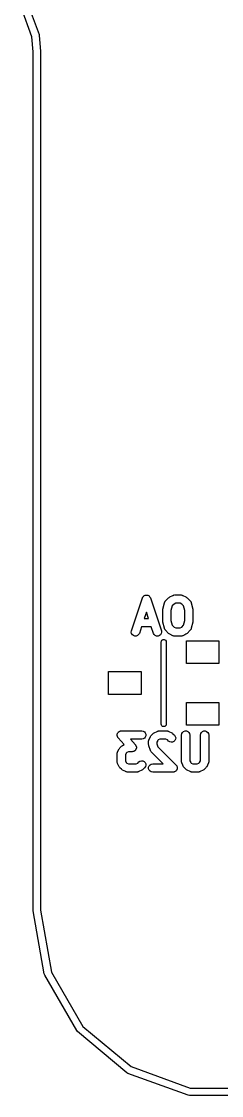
# Model space of a CAD drawing. Extents: x 51 to 137, y -158 to -25.
# Drawn here: x 87.44 to 93.6, y -157.67 to -124.56 of the extents above; entities that cross this region are included whole.
import ezdxf

# ---------------------------------------------------------------- set-up
doc = ezdxf.new("R2010")
doc.units = 0
doc.header["$MEASUREMENT"] = 0
doc.layers.add('BLACK', color=7, linetype='CONTINUOUS')

msp = doc.modelspace()

# ---------------------------------------------------------------- linework, layer by layer
at = {"layer": 'Black'}
for p, q in [((87.7622, -125.026), (87.4439, -124.151)), ((87.6518, -124.054), (87.9822, -124.962)), ((87.8027, -125.489), (87.7622, -125.026)), ((87.9822, -124.962), (87.9848, -124.976)), ((87.9848, -124.976), (87.9886, -124.991)), ((87.9886, -124.991), (88.0309, -125.474)), ((87.8027, -151.936), (87.8027, -125.489)), ((88.0309, -125.474), (88.0304, -125.479)), ((88.0304, -125.479), (88.0313, -125.484)), ((88.0313, -125.484), (88.0313, -151.958)), ((90.8297, -143.34), (91.1683, -142.324)), ((91.1683, -142.324), (91.17, -142.321)), ((91.17, -142.321), (91.1707, -142.318)), ((91.1707, -142.318), (91.1805, -142.302)), ((91.1805, -142.302), (91.1893, -142.286)), ((91.1893, -142.286), (91.192, -142.283)), ((91.192, -142.283), (91.1938, -142.28)), ((91.1938, -142.28), (91.2084, -142.269)), ((91.2084, -142.269), (91.2223, -142.256)), ((91.2223, -142.256), (91.2256, -142.255)), ((91.2256, -142.255), (91.2283, -142.253)), ((91.2283, -142.253), (91.246, -142.247)), ((91.246, -142.247), (91.2633, -142.24)), ((91.2633, -142.24), (91.2669, -142.24)), ((91.2669, -142.24), (91.2702, -142.239)), ((91.2702, -142.239), (91.2888, -142.24)), ((91.2888, -142.24), (91.3074, -142.239)), ((91.3074, -142.239), (91.3108, -142.24)), ((91.3108, -142.24), (91.3143, -142.24)), ((91.3143, -142.24), (91.3316, -142.247)), ((91.3316, -142.247), (91.3493, -142.253)), ((91.3493, -142.253), (91.352, -142.255)), ((91.352, -142.255), (91.3553, -142.256)), ((91.3553, -142.256), (91.3692, -142.269)), ((91.3692, -142.269), (91.3838, -142.28)), ((91.3838, -142.28), (91.3857, -142.283)), ((91.3857, -142.283), (91.3883, -142.286)), ((91.3883, -142.286), (91.3972, -142.302)), ((91.3972, -142.302), (91.4069, -142.318)), ((91.4069, -142.318), (91.4076, -142.321)), ((91.4076, -142.321), (91.4093, -142.324)), ((91.4093, -142.324), (91.748, -143.34)), ((91.8763, -142.42), (91.9731, -142.323)), ((91.9731, -142.323), (91.9898, -142.312)), ((91.9898, -142.312), (92.0061, -142.299)), ((92.0061, -142.299), (92.1029, -142.251)), ((92.1029, -142.251), (92.1099, -142.249)), ((92.1099, -142.249), (92.1162, -142.245)), ((92.1162, -142.245), (92.1309, -142.243)), ((92.1309, -142.243), (92.1451, -142.238)), ((92.1451, -142.238), (92.1525, -142.239)), ((92.1525, -142.239), (92.1597, -142.238)), ((92.1597, -142.238), (92.3532, -142.238)), ((92.3532, -142.238), (92.3604, -142.239)), ((92.3604, -142.239), (92.3677, -142.238)), ((92.3677, -142.238), (92.382, -142.243)), ((92.382, -142.243), (92.3966, -142.245)), ((92.3966, -142.245), (92.403, -142.249)), ((92.403, -142.249), (92.41, -142.251)), ((92.41, -142.251), (92.5067, -142.299)), ((92.5067, -142.299), (92.5231, -142.312)), ((92.5231, -142.312), (92.5398, -142.323)), ((92.5398, -142.323), (92.6365, -142.42)), ((91.7908, -142.703), (91.7935, -142.688)), ((91.7908, -143.042), (91.7908, -142.703)), ((91.7935, -142.688), (91.7946, -142.672)), ((91.7946, -142.672), (91.8429, -142.479)), ((91.8429, -142.479), (91.8479, -142.468)), ((91.8479, -142.468), (91.851, -142.456)), ((91.851, -142.456), (91.8568, -142.448)), ((91.8568, -142.448), (91.8609, -142.439)), ((91.8609, -142.439), (91.8694, -142.43)), ((91.8694, -142.43), (91.8763, -142.42)), ((92.0808, -142.575), (92.0448, -142.719)), ((92.0448, -142.719), (92.0448, -143.026)), ((92.1381, -142.517), (92.0808, -142.575)), ((92.1896, -142.492), (92.1381, -142.517)), ((92.3232, -142.492), (92.1896, -142.492)), ((92.3747, -142.517), (92.3232, -142.492)), ((92.432, -142.575), (92.3747, -142.517)), ((92.4681, -142.719), (92.432, -142.575)), ((92.4681, -143.026), (92.4681, -142.719)), ((92.6365, -142.42), (92.6435, -142.43)), ((92.6435, -142.43), (92.652, -142.439)), ((92.652, -142.439), (92.6561, -142.448)), ((92.6561, -142.448), (92.6618, -142.456)), ((92.6618, -142.456), (92.665, -142.468)), ((92.665, -142.468), (92.6699, -142.479)), ((92.6699, -142.479), (92.7183, -142.672)), ((92.7183, -142.672), (92.7194, -142.688)), ((92.7194, -142.688), (92.7221, -142.703)), ((92.7221, -142.703), (92.7221, -143.042)), ((91.2888, -142.766), (91.2231, -142.963)), ((91.2231, -142.963), (91.3545, -142.963)), ((91.3545, -142.963), (91.2888, -142.766)), ((91.7935, -143.057), (91.7908, -143.042)), ((92.0448, -143.026), (92.0808, -143.171)), ((92.432, -143.171), (92.4681, -143.026)), ((92.7221, -143.042), (92.7194, -143.057)), ((90.8232, -143.384), (90.8297, -143.34)), ((91.1384, -143.217), (91.0706, -143.421)), ((91.4392, -143.217), (91.1384, -143.217)), ((91.507, -143.421), (91.4392, -143.217)), ((91.748, -143.34), (91.7544, -143.384)), ((91.7946, -143.073), (91.7935, -143.057)), ((91.8429, -143.266), (91.7946, -143.073)), ((91.8479, -143.277), (91.8429, -143.266)), ((91.851, -143.289), (91.8479, -143.277)), ((91.8568, -143.297), (91.851, -143.289)), ((91.8609, -143.307), (91.8568, -143.297)), ((91.8694, -143.315), (91.8609, -143.307)), ((91.8763, -143.325), (91.8694, -143.315)), ((91.9731, -143.422), (91.8763, -143.325)), ((92.0808, -143.171), (92.1381, -143.228)), ((92.1381, -143.228), (92.1896, -143.254)), ((92.1896, -143.254), (92.3232, -143.254)), ((92.3232, -143.254), (92.3747, -143.228)), ((92.3747, -143.228), (92.432, -143.171)), ((92.6365, -143.325), (92.5398, -143.422)), ((92.6435, -143.315), (92.6365, -143.325)), ((92.652, -143.307), (92.6435, -143.315)), ((92.6561, -143.297), (92.652, -143.307)), ((92.6618, -143.289), (92.6561, -143.297)), ((92.665, -143.277), (92.6618, -143.289)), ((92.6699, -143.266), (92.665, -143.277)), ((92.7183, -143.073), (92.6699, -143.266)), ((92.7194, -143.057), (92.7183, -143.073)), ((90.832, -143.427), (90.8232, -143.384)), ((90.8551, -143.465), (90.832, -143.427)), ((90.8897, -143.492), (90.8551, -143.465)), ((90.9315, -143.506), (90.8897, -143.492)), ((90.9756, -143.505), (90.9315, -143.506)), ((91.0166, -143.489), (90.9756, -143.505)), ((91.0496, -143.46), (91.0166, -143.489)), ((91.0706, -143.421), (91.0496, -143.46)), ((91.528, -143.46), (91.507, -143.421)), ((91.561, -143.489), (91.528, -143.46)), ((91.602, -143.505), (91.561, -143.489)), ((91.6461, -143.506), (91.602, -143.505)), ((91.6879, -143.492), (91.6461, -143.506)), ((91.7225, -143.465), (91.6879, -143.492)), ((91.7456, -143.427), (91.7225, -143.465)), ((91.7544, -143.384), (91.7456, -143.427)), ((91.746, -143.683), (91.7505, -143.657)), ((91.746, -146.223), (91.746, -143.683)), ((91.7505, -143.657), (91.7635, -143.635)), ((91.7635, -143.635), (91.7835, -143.618)), ((91.7835, -143.618), (91.808, -143.609)), ((91.808, -143.609), (91.834, -143.609)), ((91.834, -143.609), (91.8585, -143.618)), ((91.8585, -143.618), (91.8785, -143.635)), ((91.8785, -143.635), (91.8915, -143.657)), ((91.8915, -143.657), (91.896, -143.683)), ((91.896, -143.683), (91.896, -146.223)), ((91.9898, -143.434), (91.9731, -143.422)), ((92.0061, -143.446), (91.9898, -143.434)), ((92.1029, -143.494), (92.0061, -143.446)), ((92.1099, -143.496), (92.1029, -143.494)), ((92.1162, -143.5), (92.1099, -143.496)), ((92.1309, -143.503), (92.1162, -143.5)), ((92.1451, -143.507), (92.1309, -143.503)), ((92.1525, -143.506), (92.1451, -143.507)), ((92.1597, -143.508), (92.1525, -143.506)), ((92.3532, -143.508), (92.1597, -143.508)), ((92.3604, -143.506), (92.3532, -143.508)), ((92.3677, -143.507), (92.3604, -143.506)), ((92.382, -143.503), (92.3677, -143.507)), ((92.3966, -143.5), (92.382, -143.503)), ((92.403, -143.496), (92.3966, -143.5)), ((92.41, -143.494), (92.403, -143.496)), ((92.4681, -143.465), (92.41, -143.494)), ((92.5067, -143.446), (92.4681, -143.465)), ((92.5231, -143.434), (92.5067, -143.446)), ((92.5195, -144.354), (92.5195, -143.653)), ((92.5195, -143.653), (93.5203, -143.653)), ((92.5398, -143.422), (92.5231, -143.434)), ((93.5203, -143.653), (93.5203, -144.354)), ((93.5203, -144.354), (92.5195, -144.354)), ((90.1217, -145.304), (90.1217, -144.602)), ((90.1217, -144.602), (91.1225, -144.602)), ((91.1225, -144.602), (91.1225, -145.304)), ((91.1225, -145.304), (90.1217, -145.304)), ((92.5195, -146.253), (92.5195, -145.552)), ((92.5195, -145.552), (93.5203, -145.552)), ((93.5203, -145.552), (93.5203, -146.253)), ((91.7505, -146.249), (91.746, -146.223)), ((91.7635, -146.271), (91.7505, -146.249)), ((91.7835, -146.288), (91.7635, -146.271)), ((91.808, -146.297), (91.7835, -146.288)), ((91.834, -146.297), (91.808, -146.297)), ((91.8585, -146.288), (91.834, -146.297)), ((91.8785, -146.271), (91.8585, -146.288)), ((91.8915, -146.249), (91.8785, -146.271)), ((91.896, -146.223), (91.8915, -146.249)), ((93.5203, -146.253), (92.5195, -146.253)), ((90.3877, -146.558), (90.3896, -146.546)), ((90.3896, -146.568), (90.3877, -146.558)), ((90.3896, -146.534), (90.393, -146.524)), ((90.3896, -146.546), (90.3896, -146.534)), ((90.3896, -146.578), (90.3896, -146.568)), ((90.3939, -146.589), (90.3896, -146.578)), ((90.393, -146.524), (90.3945, -146.515)), ((90.3963, -146.602), (90.3939, -146.589)), ((90.3945, -146.515), (90.4005, -146.504)), ((90.4014, -146.61), (90.3963, -146.602)), ((90.4005, -146.504), (90.4047, -146.492)), ((90.4047, -146.619), (90.4014, -146.61)), ((90.4047, -146.492), (90.411, -146.485)), ((90.4127, -146.629), (90.4047, -146.619)), ((90.411, -146.485), (90.4158, -146.476)), ((90.4191, -146.639), (90.4127, -146.629)), ((90.4158, -146.476), (90.4251, -146.468)), ((90.6054, -146.852), (90.4191, -146.639)), ((90.4251, -146.468), (90.4331, -146.458)), ((90.4331, -146.458), (90.4416, -146.453)), ((90.4416, -146.453), (90.449, -146.447)), ((90.449, -146.447), (90.4605, -146.442)), ((90.4605, -146.442), (90.4713, -146.436)), ((90.4713, -146.436), (90.4809, -146.435)), ((90.4809, -146.435), (90.4901, -146.431)), ((90.4901, -146.431), (90.5025, -146.431)), ((90.5025, -146.431), (90.5147, -146.429)), ((90.5147, -146.429), (91.1437, -146.429)), ((91.1437, -146.683), (90.7946, -146.683)), ((90.7946, -146.683), (90.949, -146.859)), ((91.1437, -146.429), (91.1871, -146.436)), ((91.1871, -146.675), (91.1437, -146.683)), ((91.1871, -146.436), (91.2253, -146.458)), ((91.2253, -146.653), (91.1871, -146.675)), ((91.2253, -146.458), (91.2537, -146.492)), ((91.2537, -146.619), (91.2253, -146.653)), ((91.2537, -146.492), (91.2687, -146.534)), ((91.2687, -146.578), (91.2537, -146.619)), ((91.2687, -146.534), (91.2687, -146.578)), ((91.3667, -146.699), (91.3687, -146.692)), ((91.3687, -146.692), (91.4171, -146.596)), ((91.4171, -146.596), (91.4292, -146.579)), ((91.4292, -146.579), (91.4409, -146.563)), ((91.4409, -146.563), (91.4893, -146.514)), ((91.4893, -146.514), (91.506, -146.503)), ((91.506, -146.503), (91.5223, -146.49)), ((91.5223, -146.49), (91.6191, -146.442)), ((91.6191, -146.442), (91.6261, -146.44)), ((91.6261, -146.44), (91.6324, -146.436)), ((91.6324, -146.436), (91.6471, -146.434)), ((91.6471, -146.434), (91.6613, -146.429)), ((91.7058, -146.683), (91.6543, -146.708)), ((91.6613, -146.429), (91.6686, -146.43)), ((91.6686, -146.43), (91.6759, -146.429)), ((91.6759, -146.429), (91.9178, -146.429)), ((91.8878, -146.683), (91.7058, -146.683)), ((91.9393, -146.708), (91.8878, -146.683)), ((91.9178, -146.429), (91.925, -146.43)), ((91.925, -146.43), (91.9323, -146.429)), ((91.9323, -146.429), (91.9465, -146.434)), ((91.9465, -146.434), (91.9612, -146.436)), ((91.9612, -146.436), (91.9675, -146.44)), ((91.9675, -146.44), (91.9746, -146.442)), ((91.9746, -146.442), (92.0713, -146.49)), ((92.0713, -146.49), (92.0876, -146.503)), ((92.0876, -146.503), (92.1043, -146.514)), ((92.1043, -146.514), (92.1527, -146.563)), ((92.1527, -146.563), (92.178, -146.599)), ((92.1856, -146.685), (92.1669, -146.725)), ((92.178, -146.599), (92.1894, -146.641)), ((92.1894, -146.641), (92.1856, -146.685)), ((92.3713, -146.556), (92.379, -146.512)), ((92.3713, -147.378), (92.3713, -146.556)), ((92.379, -146.512), (92.401, -146.474)), ((92.401, -146.474), (92.4348, -146.446)), ((92.4348, -146.446), (92.4763, -146.431)), ((92.4763, -146.431), (92.5204, -146.431)), ((92.5204, -146.431), (92.5618, -146.446)), ((92.5618, -146.446), (92.5956, -146.474)), ((92.5956, -146.474), (92.6177, -146.512)), ((92.6177, -146.512), (92.6253, -146.556)), ((92.6253, -146.556), (92.6253, -147.348)), ((92.9519, -146.556), (92.9596, -146.512)), ((92.9519, -147.348), (92.9519, -146.556)), ((92.9596, -146.512), (92.9816, -146.474)), ((92.9816, -146.474), (93.0154, -146.446)), ((93.0154, -146.446), (93.0569, -146.431)), ((93.0569, -146.431), (93.101, -146.431)), ((93.101, -146.431), (93.1424, -146.446)), ((93.1424, -146.446), (93.1762, -146.474)), ((93.1762, -146.474), (93.1982, -146.512)), ((93.1982, -146.512), (93.2059, -146.556)), ((93.2059, -146.556), (93.2059, -147.378)), ((90.4011, -147.079), (90.4495, -146.983)), ((90.4495, -146.983), (90.4616, -146.966)), ((90.4616, -146.966), (90.4733, -146.95)), ((90.4733, -146.95), (90.5217, -146.901)), ((90.5217, -146.901), (90.5383, -146.89)), ((90.5383, -146.89), (90.5547, -146.877)), ((90.5547, -146.877), (90.6054, -146.852)), ((90.9523, -147.022), (90.943, -147.03)), ((90.949, -146.859), (90.9554, -146.87)), ((90.9571, -147.014), (90.9523, -147.022)), ((90.9554, -146.87), (90.9634, -146.879)), ((90.9634, -147.006), (90.9571, -147.014)), ((90.9634, -146.879), (90.9667, -146.888)), ((90.9676, -146.994), (90.9634, -147.006)), ((90.9667, -146.888), (90.9718, -146.897)), ((90.9736, -146.984), (90.9676, -146.994)), ((90.9718, -146.897), (90.9742, -146.909)), ((90.9751, -146.974), (90.9736, -146.984)), ((90.9742, -146.909), (90.9785, -146.921)), ((90.9785, -146.965), (90.9751, -146.974)), ((90.9785, -146.921), (90.9785, -146.93)), ((90.9785, -146.93), (90.9804, -146.94)), ((90.9804, -146.94), (90.9785, -146.952)), ((90.9785, -146.952), (90.9785, -146.965)), ((91.3553, -146.749), (91.3566, -146.742)), ((91.3553, -146.846), (91.3553, -146.749)), ((91.3589, -146.866), (91.3553, -146.846)), ((91.3562, -146.735), (91.3604, -146.72)), ((91.3566, -146.742), (91.3562, -146.735)), ((91.3618, -146.886), (91.3589, -146.866)), ((91.3604, -146.72), (91.363, -146.706)), ((91.4102, -147.031), (91.3618, -146.886)), ((91.363, -146.706), (91.3667, -146.699)), ((91.6351, -146.728), (91.6093, -146.779)), ((91.6093, -146.779), (91.6093, -146.825)), ((91.6093, -146.825), (91.6417, -146.922)), ((91.6543, -146.708), (91.6351, -146.728)), ((91.6417, -146.922), (92.2011, -147.482)), ((91.9731, -146.742), (91.9393, -146.708)), ((92.0092, -146.767), (91.9731, -146.742)), ((92.0518, -146.779), (92.0092, -146.767)), ((92.0958, -146.775), (92.0518, -146.779)), ((92.1357, -146.756), (92.0958, -146.775)), ((92.1669, -146.725), (92.1357, -146.756)), ((90.3877, -147.136), (90.389, -147.129)), ((90.3877, -147.378), (90.3877, -147.136)), ((90.3885, -147.122), (90.3928, -147.107)), ((90.389, -147.129), (90.3885, -147.122)), ((90.3928, -147.107), (90.3954, -147.093)), ((90.3954, -147.093), (90.399, -147.086)), ((90.399, -147.086), (90.4011, -147.079)), ((90.6675, -147.115), (90.6417, -147.166)), ((90.6417, -147.166), (90.6417, -147.348)), ((90.6417, -147.348), (90.6675, -147.4)), ((90.6867, -147.095), (90.6675, -147.115)), ((90.7382, -147.07), (90.6867, -147.095)), ((90.8534, -147.07), (90.7382, -147.07)), ((90.8656, -147.068), (90.8534, -147.07)), ((90.878, -147.067), (90.8656, -147.068)), ((90.8872, -147.064), (90.878, -147.067)), ((90.8968, -147.062), (90.8872, -147.064)), ((90.9076, -147.056), (90.8968, -147.062)), ((90.9191, -147.051), (90.9076, -147.056)), ((90.9265, -147.045), (90.9191, -147.051)), ((90.935, -147.04), (90.9265, -147.045)), ((90.943, -147.03), (90.935, -147.04)), ((91.09, -147.36), (91.1326, -147.348)), ((91.1326, -147.348), (91.1765, -147.352)), ((91.1765, -147.352), (91.2165, -147.371)), ((91.4137, -147.038), (91.4102, -147.031)), ((91.4156, -147.045), (91.4137, -147.038)), ((91.4241, -147.057), (91.4156, -147.045)), ((91.4312, -147.07), (91.4241, -147.057)), ((91.4367, -147.075), (91.4312, -147.07)), ((91.4409, -147.081), (91.4367, -147.075)), ((91.8047, -147.445), (91.4409, -147.081)), ((92.6253, -147.348), (92.6511, -147.4)), ((92.9261, -147.4), (92.9519, -147.348)), ((90.389, -147.385), (90.3877, -147.378)), ((90.3885, -147.393), (90.389, -147.385)), ((90.3928, -147.407), (90.3885, -147.393)), ((90.3954, -147.422), (90.3928, -147.407)), ((90.399, -147.428), (90.3954, -147.422)), ((90.4011, -147.435), (90.399, -147.428)), ((90.4495, -147.532), (90.4011, -147.435)), ((90.4616, -147.548), (90.4495, -147.532)), ((90.4733, -147.565), (90.4616, -147.548)), ((90.5217, -147.613), (90.4733, -147.565)), ((90.5383, -147.625), (90.5217, -147.613)), ((90.5547, -147.637), (90.5383, -147.625)), ((90.6514, -147.685), (90.5547, -147.637)), ((90.6585, -147.687), (90.6514, -147.685)), ((90.6675, -147.4), (90.6867, -147.419)), ((90.6867, -147.419), (90.7382, -147.445)), ((90.7382, -147.445), (90.9685, -147.445)), ((90.9685, -147.445), (91.0201, -147.419)), ((91.0201, -147.419), (91.0539, -147.385)), ((91.0553, -147.685), (91.0483, -147.687)), ((91.0539, -147.385), (91.09, -147.36)), ((91.1521, -147.637), (91.0553, -147.685)), ((91.1684, -147.625), (91.1521, -147.637)), ((91.1851, -147.613), (91.1684, -147.625)), ((91.2335, -147.565), (91.1851, -147.613)), ((91.2165, -147.371), (91.2477, -147.402)), ((91.2588, -147.529), (91.2335, -147.565)), ((91.2477, -147.402), (91.2663, -147.442)), ((91.2702, -147.486), (91.2588, -147.529)), ((91.2663, -147.442), (91.2702, -147.486)), ((91.3573, -147.55), (91.3723, -147.508)), ((91.3573, -147.594), (91.3573, -147.55)), ((91.3723, -147.635), (91.3573, -147.594)), ((91.3723, -147.508), (91.4007, -147.474)), ((91.4007, -147.669), (91.3723, -147.635)), ((91.4007, -147.474), (91.4389, -147.452)), ((91.4389, -147.691), (91.4007, -147.669)), ((91.4389, -147.452), (91.4823, -147.445)), ((91.4823, -147.445), (91.8047, -147.445)), ((92.1691, -147.683), (92.1547, -147.691)), ((92.1841, -147.676), (92.1691, -147.683)), ((92.1881, -147.672), (92.1841, -147.676)), ((92.1929, -147.669), (92.1881, -147.672)), ((92.2036, -147.656), (92.1929, -147.669)), ((92.2011, -147.482), (92.2106, -147.495)), ((92.2153, -147.644), (92.2036, -147.656)), ((92.2106, -147.495), (92.2213, -147.508)), ((92.2177, -147.639), (92.2153, -147.644)), ((92.2213, -147.635), (92.2177, -147.639)), ((92.2213, -147.508), (92.2232, -147.513)), ((92.2269, -147.62), (92.2213, -147.635)), ((92.2232, -147.513), (92.2264, -147.518)), ((92.2264, -147.518), (92.2307, -147.534)), ((92.234, -147.604), (92.2269, -147.62)), ((92.2307, -147.534), (92.2364, -147.55)), ((92.2344, -147.599), (92.234, -147.604)), ((92.2364, -147.594), (92.2344, -147.599)), ((92.2364, -147.55), (92.2364, -147.555)), ((92.2364, -147.555), (92.2378, -147.561)), ((92.2378, -147.561), (92.2364, -147.577)), ((92.2364, -147.577), (92.2364, -147.594)), ((92.3726, -147.385), (92.3713, -147.378)), ((92.3722, -147.393), (92.3726, -147.385)), ((92.3764, -147.407), (92.3722, -147.393)), ((92.379, -147.422), (92.3764, -147.407)), ((92.3827, -147.428), (92.379, -147.422)), ((92.3847, -147.435), (92.3827, -147.428)), ((92.4331, -147.532), (92.3847, -147.435)), ((92.4452, -147.548), (92.4331, -147.532)), ((92.4569, -147.565), (92.4452, -147.548)), ((92.5053, -147.613), (92.4569, -147.565)), ((92.522, -147.625), (92.5053, -147.613)), ((92.5383, -147.637), (92.522, -147.625)), ((92.6351, -147.685), (92.5383, -147.637)), ((92.6421, -147.687), (92.6351, -147.685)), ((92.6511, -147.4), (92.6703, -147.419)), ((92.6703, -147.419), (92.7218, -147.445)), ((92.7218, -147.445), (92.8554, -147.445)), ((92.8554, -147.445), (92.9069, -147.419)), ((92.9069, -147.419), (92.9261, -147.4)), ((92.9422, -147.685), (92.9352, -147.687)), ((93.0389, -147.637), (92.9422, -147.685)), ((93.0553, -147.625), (93.0389, -147.637)), ((93.0719, -147.613), (93.0553, -147.625)), ((93.1203, -147.565), (93.0719, -147.613)), ((93.132, -147.548), (93.1203, -147.565)), ((93.1441, -147.532), (93.132, -147.548)), ((93.1925, -147.435), (93.1441, -147.532)), ((93.1946, -147.428), (93.1925, -147.435)), ((93.1982, -147.422), (93.1946, -147.428)), ((93.2008, -147.407), (93.1982, -147.422)), ((93.2051, -147.393), (93.2008, -147.407)), ((93.2059, -147.378), (93.2046, -147.385)), ((93.2046, -147.385), (93.2051, -147.393)), ((90.6648, -147.691), (90.6585, -147.687)), ((90.6795, -147.694), (90.6648, -147.691)), ((90.6937, -147.698), (90.6795, -147.694)), ((90.701, -147.697), (90.6937, -147.698)), ((90.7082, -147.699), (90.701, -147.697)), ((90.9985, -147.699), (90.7082, -147.699)), ((91.0057, -147.697), (90.9985, -147.699)), ((91.013, -147.698), (91.0057, -147.697)), ((91.0273, -147.694), (91.013, -147.698)), ((91.042, -147.691), (91.0273, -147.694)), ((91.0483, -147.687), (91.042, -147.691)), ((91.4823, -147.699), (91.4389, -147.691)), ((92.1113, -147.699), (91.4823, -147.699)), ((92.1276, -147.696), (92.1113, -147.699)), ((92.1442, -147.694), (92.1276, -147.696)), ((92.1492, -147.692), (92.1442, -147.694)), ((92.1547, -147.691), (92.1492, -147.692)), ((92.6484, -147.691), (92.6421, -147.687)), ((92.6631, -147.694), (92.6484, -147.691)), ((92.6773, -147.698), (92.6631, -147.694)), ((92.6846, -147.697), (92.6773, -147.698)), ((92.6919, -147.699), (92.6846, -147.697)), ((92.8854, -147.699), (92.6919, -147.699)), ((92.8926, -147.697), (92.8854, -147.699)), ((92.8999, -147.698), (92.8926, -147.697)), ((92.9142, -147.694), (92.8999, -147.698)), ((92.9288, -147.691), (92.9142, -147.694)), ((92.9352, -147.687), (92.9288, -147.691)), ((87.8019, -151.938), (87.8027, -151.936)), ((87.8019, -151.978), (87.8019, -151.938)), ((88.1447, -153.922), (87.8019, -151.978)), ((88.0313, -151.958), (88.0309, -151.96)), ((88.0309, -151.96), (88.3664, -153.863)), ((88.1583, -153.959), (88.1447, -153.922)), ((88.1447, -153.922), (88.1447, -153.922)), ((89.1454, -155.669), (88.1583, -153.959)), ((88.3664, -153.863), (89.3333, -155.537)), ((89.3333, -155.537), (90.8148, -156.78)), ((89.1709, -155.7), (89.1454, -155.669)), ((90.6833, -156.969), (89.1709, -155.7)), ((90.8148, -156.78), (92.632, -157.442)), ((90.7176, -156.988), (90.6833, -156.969)), ((92.5728, -157.664), (90.7176, -156.988)), ((92.632, -157.442), (94.566, -157.442)), ((92.6119, -157.67), (92.5728, -157.664)), ((94.5861, -157.67), (92.6119, -157.67))]:
    msp.add_line(p, q, dxfattribs=at)

doc.saveas('drawing.dxf')
